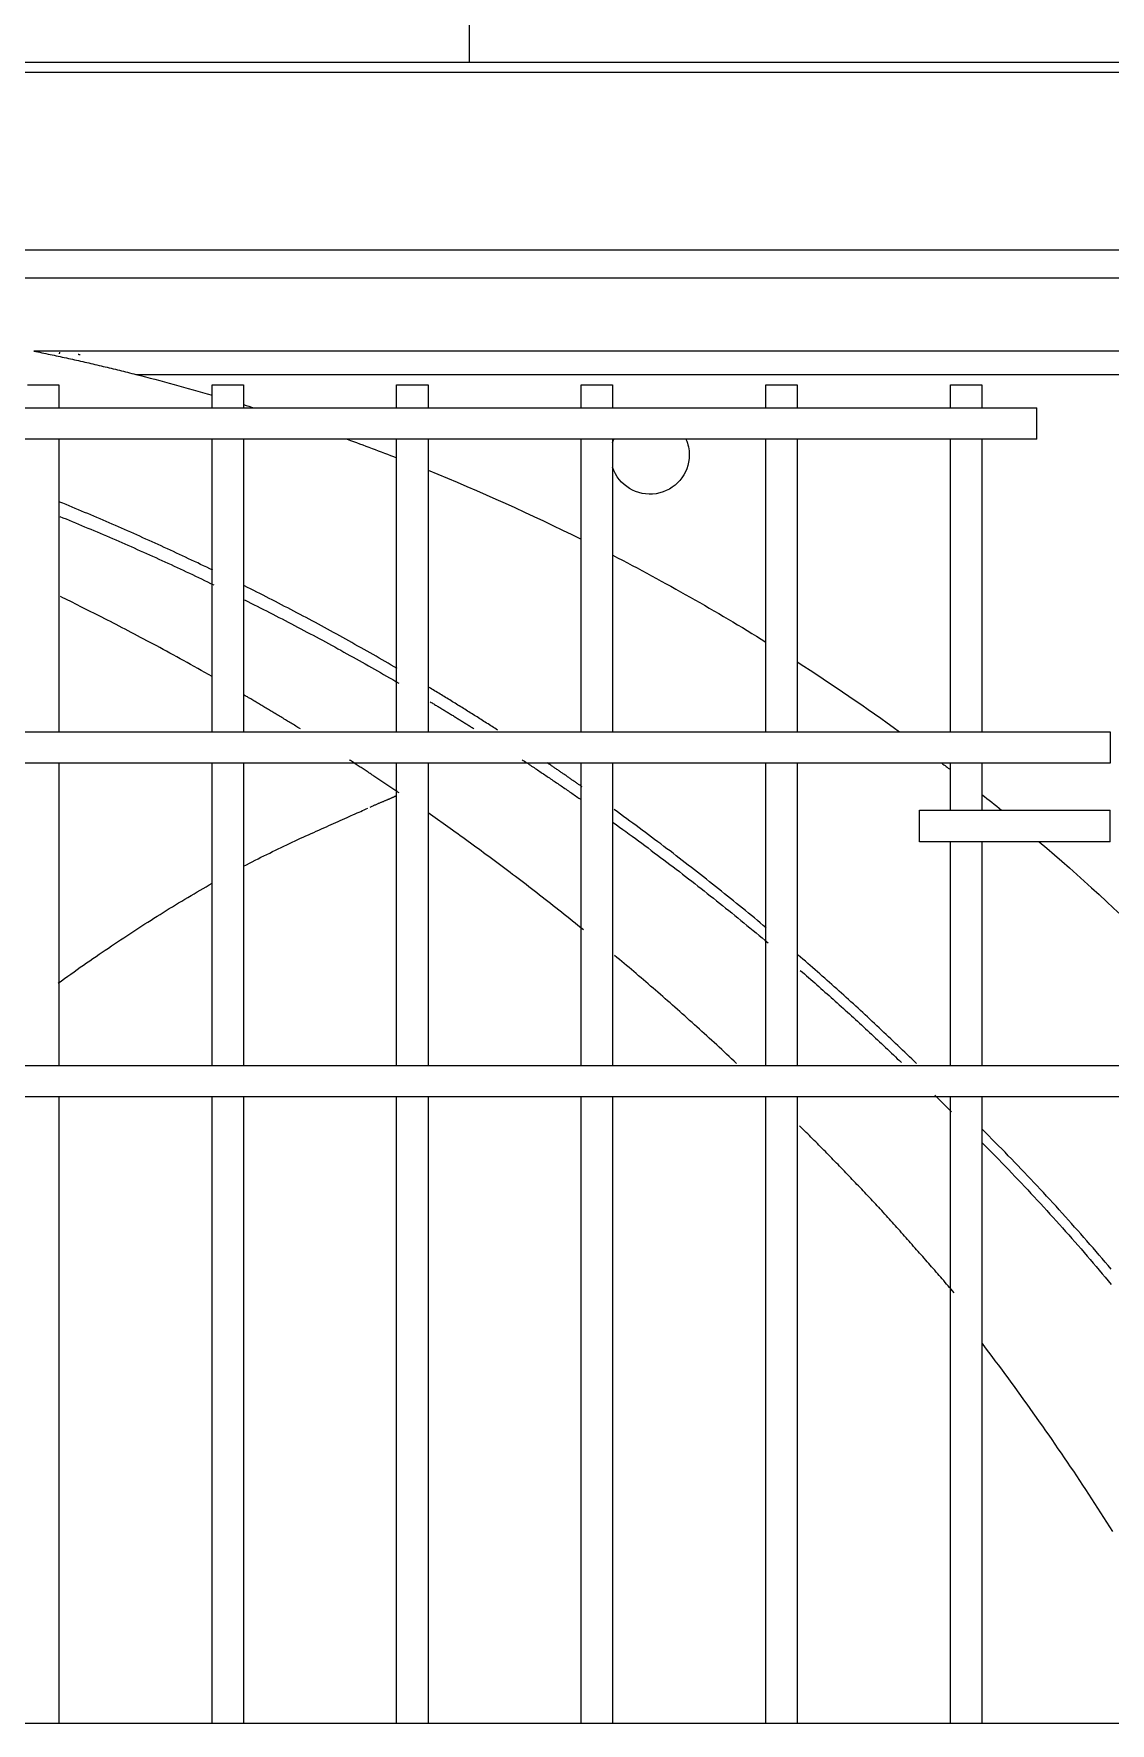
# Model space of a CAD drawing. Header units: millimetres. Extents: x 0 to 504600, y 0 to 118800.
# Drawn here: x 431508.8 to 431645.8, y 46228.6 to 46443.7 of the extents above; entities that cross this region are included whole.
import ezdxf

# ---------------------------------------------------------------- set-up
doc = ezdxf.new("R2010")
doc.units = ezdxf.units.MM
doc.header["$LTSCALE"] = 200
doc.layers.add('LG-AIRCON', color=240, linetype='Continuous')
doc.layers.add('LG-RLRG', color=3, linetype='Continuous')

# ---------------------------------------------------------------- blocks, each defined once
blk = doc.blocks.new('UXC')
at = {"layer": 'LG-AIRCON', "color": 0}
for p, q in [((429.3, 211.5), (1174.82, 211.5)), ((956.81, 131.76), (956.81, 211.5)), ((976.31, 211.5), (976.31, 131.76)), ((980.31, 131.76), (980.31, 211.5)), ((999.81, 211.5), (999.81, 131.76)), ((1003.81, 131.76), (1003.81, 211.5)), ((1023.31, 211.5), (1023.31, 131.76)), ((1027.31, 131.76), (1027.31, 211.5)), ((1046.81, 211.5), (1046.81, 131.76)), ((1050.81, 131.76), (1050.81, 211.5)), ((1070.31, 211.5), (1070.31, 131.76)), ((1074.31, 131.76), (1074.31, 211.5)), ((1174.82, 131.75), (429.3, 131.75)), ((429.3, 127.75), (1174.82, 127.75)), ((956.81, 89.26), (956.81, 127.76)), ((976.31, 127.76), (976.31, 89.26)), ((980.31, 89.26), (980.31, 127.76)), ((999.81, 127.76), (999.81, 89.26)), ((1003.81, 89.26), (1003.81, 127.76)), ((1023.31, 127.76), (1023.31, 89.26)), ((1027.31, 89.26), (1027.31, 127.76)), ((1046.81, 127.76), (1046.81, 89.26)), ((1050.81, 89.26), (1050.81, 127.76)), ((1070.31, 127.76), (1070.31, 99.26)), ((1074.31, 99.26), (1074.31, 127.76)), ((1066.36, 99.25), (1066.36, 95.25)), ((1090.65, 99.25), (1066.36, 99.25)), ((1090.65, 99.25), (1090.65, 95.25)), ((1066.36, 95.25), (1090.65, 95.25)), ((1070.31, 95.25), (1070.31, 89.26)), ((1074.31, 89.26), (1074.31, 95.25)), ((1090.65, 89.25), (513.47, 89.25)), ((1090.65, 85.25), (1090.65, 89.25)), ((513.47, 85.25), (1090.65, 85.25)), ((956.81, 48), (956.81, 85.26)), ((976.31, 85.26), (976.31, 48)), ((980.31, 48), (980.31, 85.26)), ((999.81, 85.26), (999.81, 48)), ((1003.81, 48), (1003.81, 85.26)), ((1023.31, 85.26), (1023.31, 48)), ((1027.31, 48), (1027.31, 85.26)), ((1046.81, 85.26), (1046.81, 48)), ((1050.81, 48), (1050.81, 85.26)), ((1070.31, 85.26), (1070.31, 48)), ((1074.31, 48), (1074.31, 85.26)), ((1081.32, 48), (522.8, 48)), ((1081.32, 48), (1081.32, 46)), ((1081.32, 46), (1081.32, 44)), ((522.8, 44), (1081.32, 44)), ((956.81, 41.09), (956.81, 44.01)), ((976.31, 44.01), (976.31, 41.09)), ((980.31, 41.09), (980.31, 44.01)), ((999.81, 44.01), (999.81, 41.09)), ((1003.81, 41.09), (1003.81, 44.01)), ((1023.31, 44.01), (1023.31, 41.09)), ((1027.31, 41.09), (1027.31, 44.01)), ((1046.81, 44.01), (1046.81, 41.09)), ((1050.81, 41.09), (1050.81, 44.01)), ((1070.31, 44.01), (1070.31, 41.09)), ((1074.31, 41.09), (1074.31, 44.01)), ((952.81, 41.09), (956.81, 41.09)), ((976.31, 41.09), (980.31, 41.09)), ((999.81, 41.09), (1003.81, 41.09)), ((1023.31, 41.09), (1027.31, 41.09)), ((1046.81, 41.09), (1050.81, 41.09)), ((1070.31, 41.09), (1074.31, 41.09)), ((966.6, 39.74), (1107.18, 39.74)), ((1107.18, 36.77), (953.62, 36.77)), ((493.03, 27.46), (1111.03, 27.46)), ((1111.03, 23.93), (493.03, 23.93)), ((1168.46, 1.3), (391.35, 1.3)), ((391.35, 0), (1168.46, 0))]:
    blk.add_line(p, q, dxfattribs=at)
for points in [[(1074.33, 163.16), (1074.74, 163.7), (1075.15, 164.24), (1075.56, 164.79), (1075.97, 165.34), (1076.38, 165.88), (1076.79, 166.43), (1077.2, 166.98), (1077.6, 167.53), (1078.01, 168.08), (1078.41, 168.64), (1078.82, 169.19), (1079.22, 169.75), (1079.62, 170.31), (1080.02, 170.87), (1080.42, 171.43), (1080.82, 171.99), (1081.22, 172.56), (1081.62, 173.12), (1082.02, 173.69), (1082.42, 174.25), (1082.82, 174.82), (1083.21, 175.39), (1083.61, 175.97), (1084, 176.54), (1084.39, 177.11), (1084.79, 177.69), (1085.18, 178.27), (1085.57, 178.84), (1085.96, 179.42), (1086.35, 180.01), (1086.74, 180.59), (1087.12, 181.17), (1087.51, 181.76), (1087.9, 182.34), (1088.28, 182.93), (1088.66, 183.52), (1089.05, 184.11), (1089.43, 184.7), (1089.81, 185.29), (1090.19, 185.89), (1090.57, 186.48), (1090.95, 187.08)], [(1074.37, 137.61), (1074.79, 138.03), (1075.21, 138.45), (1075.62, 138.88), (1076.04, 139.3), (1076.46, 139.73), (1076.87, 140.15), (1077.29, 140.58), (1077.7, 141.01), (1078.11, 141.44), (1078.52, 141.87), (1078.93, 142.3), (1079.34, 142.73), (1079.75, 143.17), (1080.16, 143.6), (1080.56, 144.03), (1080.97, 144.47), (1081.37, 144.91), (1081.78, 145.34), (1082.18, 145.78), (1082.58, 146.22), (1082.98, 146.66), (1083.38, 147.1), (1083.78, 147.54), (1084.18, 147.99), (1084.58, 148.43), (1084.97, 148.87), (1085.37, 149.32), (1085.76, 149.77), (1086.15, 150.21), (1086.55, 150.66), (1086.94, 151.11), (1087.33, 151.56), (1087.71, 152.01), (1088.1, 152.46), (1088.49, 152.91), (1088.87, 153.36), (1089.26, 153.81), (1089.64, 154.26), (1090.02, 154.72), (1090.4, 155.17), (1090.78, 155.63)], [(1090.76, 153.67), (1090.38, 153.22), (1090, 152.77), (1089.62, 152.32), (1089.23, 151.88), (1088.85, 151.43), (1088.46, 150.98), (1088.07, 150.54), (1087.69, 150.09), (1087.3, 149.65), (1086.91, 149.2), (1086.52, 148.76), (1086.12, 148.32), (1085.73, 147.88), (1085.34, 147.44), (1084.94, 147), (1084.55, 146.56), (1084.15, 146.12), (1083.75, 145.68), (1083.35, 145.25), (1082.95, 144.81), (1082.55, 144.38), (1082.15, 143.94), (1081.75, 143.51), (1081.34, 143.08), (1080.94, 142.65), (1080.53, 142.22), (1080.13, 141.79), (1079.72, 141.36), (1079.31, 140.93), (1078.9, 140.5), (1078.5, 140.08), (1078.08, 139.65), (1077.67, 139.23), (1077.26, 138.8), (1076.85, 138.38), (1076.43, 137.96), (1076.02, 137.54), (1075.6, 137.12), (1075.18, 136.7), (1074.77, 136.28), (1074.35, 135.87)], [(1070.77, 156.69), (1070.58, 156.46), (1070.39, 156.24), (1070.2, 156.02), (1070.01, 155.8), (1069.82, 155.58), (1069.64, 155.36), (1069.45, 155.14), (1069.26, 154.92), (1069.07, 154.7), (1068.88, 154.48), (1068.69, 154.27), (1068.5, 154.05), (1068.31, 153.83), (1068.12, 153.61), (1067.92, 153.39), (1067.73, 153.17), (1067.54, 152.95), (1067.35, 152.74), (1067.16, 152.52), (1066.97, 152.3), (1066.78, 152.08), (1066.59, 151.86), (1066.39, 151.65), (1066.2, 151.43), (1066.01, 151.21), (1065.82, 150.99), (1065.62, 150.78), (1065.43, 150.56), (1065.24, 150.34), (1065.05, 150.12), (1064.85, 149.91), (1064.66, 149.69), (1064.47, 149.47), (1064.28, 149.26), (1064.08, 149.04), (1063.89, 148.82), (1063.7, 148.61), (1063.5, 148.39), (1063.31, 148.17), (1063.12, 147.96), (1062.92, 147.74), (1062.73, 147.53), (1062.54, 147.31), (1062.34, 147.09), (1062.15, 146.88), (1061.95, 146.66), (1061.76, 146.44), (1061.57, 146.23), (1061.37, 146.01), (1061.18, 145.8)], [(1061.2, 145.81), (1061, 145.6), (1060.8, 145.39), (1060.6, 145.18), (1060.4, 144.97), (1060.2, 144.76), (1060, 144.55), (1059.8, 144.34), (1059.6, 144.13), (1059.4, 143.92), (1059.21, 143.71), (1059.01, 143.51), (1058.81, 143.3), (1058.61, 143.09), (1058.41, 142.88), (1058.21, 142.67), (1058.01, 142.46), (1057.81, 142.25), (1057.61, 142.04), (1057.41, 141.83), (1057.21, 141.62), (1057.01, 141.41), (1056.81, 141.21), (1056.61, 141), (1056.4, 140.79), (1056.2, 140.58), (1056, 140.37), (1055.8, 140.17), (1055.6, 139.96), (1055.4, 139.75), (1055.2, 139.54), (1054.99, 139.34), (1054.79, 139.13), (1054.59, 138.92), (1054.39, 138.72), (1054.18, 138.51), (1053.98, 138.3), (1053.78, 138.1), (1053.57, 137.89), (1053.37, 137.69), (1053.16, 137.48), (1052.96, 137.28), (1052.76, 137.07), (1052.55, 136.87), (1052.35, 136.66), (1052.14, 136.46), (1051.94, 136.26), (1051.73, 136.05), (1051.53, 135.85), (1051.32, 135.64), (1051.11, 135.44)], [(1061.18, 145.8), (1061.18, 145.8), (1061.18, 145.8), (1061.18, 145.8), (1061.18, 145.8), (1061.18, 145.8), (1061.18, 145.8), (1061.18, 145.8), (1061.18, 145.8), (1061.18, 145.8), (1061.18, 145.8), (1061.18, 145.8), (1061.18, 145.8), (1061.18, 145.8), (1061.19, 145.8), (1061.19, 145.8), (1061.19, 145.8), (1061.19, 145.8), (1061.19, 145.8), (1061.19, 145.8), (1061.19, 145.8), (1061.19, 145.8), (1061.19, 145.8), (1061.19, 145.8), (1061.19, 145.8), (1061.19, 145.81), (1061.19, 145.81), (1061.19, 145.81), (1061.19, 145.81), (1061.19, 145.81), (1061.19, 145.81), (1061.19, 145.81), (1061.19, 145.81), (1061.19, 145.81), (1061.19, 145.81), (1061.19, 145.81), (1061.19, 145.81), (1061.19, 145.81), (1061.19, 145.81), (1061.19, 145.81), (1061.19, 145.81), (1061.19, 145.81), (1061.19, 145.81), (1061.2, 145.81), (1061.2, 145.81), (1061.2, 145.81), (1061.2, 145.81), (1061.2, 145.81), (1061.2, 145.81), (1061.2, 145.81), (1061.2, 145.81)], [(1068.32, 131.53), (1068.36, 131.57), (1068.41, 131.61), (1068.45, 131.65), (1068.49, 131.69), (1068.53, 131.74), (1068.58, 131.78), (1068.62, 131.82), (1068.66, 131.86), (1068.7, 131.9), (1068.74, 131.95), (1068.79, 131.99), (1068.83, 132.03), (1068.87, 132.07), (1068.91, 132.12), (1068.96, 132.16), (1069, 132.2), (1069.04, 132.24), (1069.08, 132.28), (1069.12, 132.33), (1069.17, 132.37), (1069.21, 132.41), (1069.25, 132.45), (1069.29, 132.5), (1069.34, 132.54), (1069.38, 132.58), (1069.42, 132.62), (1069.46, 132.66), (1069.5, 132.71), (1069.55, 132.75), (1069.59, 132.79), (1069.63, 132.83), (1069.67, 132.88), (1069.71, 132.92), (1069.76, 132.96), (1069.8, 133), (1069.84, 133.05), (1069.88, 133.09), (1069.92, 133.13), (1069.97, 133.17), (1070.01, 133.22), (1070.05, 133.26), (1070.09, 133.3), (1070.14, 133.34), (1070.18, 133.38), (1070.22, 133.43), (1070.26, 133.47), (1070.3, 133.51), (1070.35, 133.55), (1070.39, 133.6), (1070.43, 133.64)], [(1043.08, 127.49), (1042.77, 127.19), (1042.45, 126.89), (1042.13, 126.6), (1041.82, 126.3), (1041.5, 126.01), (1041.19, 125.72), (1040.87, 125.42), (1040.56, 125.13), (1040.24, 124.84), (1039.93, 124.56), (1039.61, 124.27), (1039.3, 123.98), (1038.98, 123.69), (1038.67, 123.41), (1038.36, 123.13), (1038.04, 122.84), (1037.73, 122.56), (1037.42, 122.28), (1037.11, 122), (1036.79, 121.72), (1036.48, 121.44), (1036.17, 121.16), (1035.86, 120.88), (1035.55, 120.61), (1035.24, 120.33), (1034.93, 120.06), (1034.62, 119.78), (1034.31, 119.51), (1034, 119.24), (1033.69, 118.97), (1033.38, 118.7), (1033.07, 118.43), (1032.76, 118.16), (1032.45, 117.9), (1032.14, 117.63), (1031.84, 117.36), (1031.53, 117.1), (1031.22, 116.84), (1030.92, 116.57), (1030.61, 116.31), (1030.3, 116.05), (1030, 115.79), (1029.69, 115.53), (1029.39, 115.27), (1029.08, 115.01), (1028.78, 114.76), (1028.47, 114.5), (1028.17, 114.25), (1027.86, 113.99), (1027.56, 113.74)], [(1065.98, 127.49), (1065.69, 127.2), (1065.39, 126.92), (1065.1, 126.63), (1064.8, 126.35), (1064.51, 126.06), (1064.21, 125.78), (1063.92, 125.5), (1063.62, 125.21), (1063.33, 124.93), (1063.03, 124.65), (1062.73, 124.37), (1062.44, 124.09), (1062.14, 123.81), (1061.84, 123.53), (1061.55, 123.24), (1061.25, 122.97), (1060.95, 122.69), (1060.65, 122.41), (1060.35, 122.13), (1060.05, 121.85), (1059.75, 121.57), (1059.45, 121.29), (1059.15, 121.02), (1058.85, 120.74), (1058.55, 120.46), (1058.25, 120.19), (1057.95, 119.91), (1057.64, 119.64), (1057.34, 119.36), (1057.04, 119.09), (1056.74, 118.81), (1056.43, 118.54), (1056.13, 118.27), (1055.83, 117.99), (1055.52, 117.72), (1055.22, 117.45), (1054.91, 117.18), (1054.61, 116.91), (1054.3, 116.63), (1054, 116.36), (1053.69, 116.09), (1053.39, 115.82), (1053.08, 115.55), (1052.77, 115.28), (1052.46, 115.01), (1052.16, 114.75), (1051.85, 114.48), (1051.54, 114.21), (1051.23, 113.94), (1050.92, 113.68)], [(1051.2, 115.64), (1051.47, 115.87), (1051.73, 116.09), (1051.99, 116.32), (1052.25, 116.55), (1052.52, 116.78), (1052.78, 117.01), (1053.04, 117.24), (1053.3, 117.47), (1053.56, 117.7), (1053.82, 117.93), (1054.08, 118.16), (1054.34, 118.39), (1054.6, 118.62), (1054.86, 118.85), (1055.12, 119.09), (1055.38, 119.32), (1055.64, 119.55), (1055.9, 119.78), (1056.16, 120.01), (1056.42, 120.25), (1056.68, 120.48), (1056.93, 120.71), (1057.19, 120.95), (1057.45, 121.18), (1057.71, 121.42), (1057.96, 121.65), (1058.22, 121.89), (1058.48, 122.12), (1058.73, 122.36), (1058.99, 122.59), (1059.24, 122.83), (1059.5, 123.06), (1059.75, 123.3), (1060.01, 123.54), (1060.26, 123.77), (1060.52, 124.01), (1060.77, 124.25), (1061.03, 124.49), (1061.28, 124.72), (1061.53, 124.96), (1061.79, 125.2), (1062.04, 125.44), (1062.29, 125.68), (1062.55, 125.92), (1062.8, 126.16), (1063.05, 126.4), (1063.3, 126.64), (1063.55, 126.88), (1063.81, 127.12), (1064.06, 127.36)], [(956.74, 117.25), (957.14, 116.96), (957.53, 116.67), (957.94, 116.38), (958.34, 116.1), (958.74, 115.81), (959.14, 115.53), (959.54, 115.24), (959.95, 114.96), (960.34, 114.68), (960.74, 114.41), (961.14, 114.13), (961.54, 113.86), (961.93, 113.59), (962.32, 113.32), (962.72, 113.05), (963.11, 112.79), (963.5, 112.52), (963.89, 112.26), (964.28, 112), (964.67, 111.74), (965.06, 111.48), (965.45, 111.23), (965.83, 110.97), (966.22, 110.72), (966.61, 110.47), (966.99, 110.22), (967.38, 109.97), (967.76, 109.72), (968.15, 109.48), (968.54, 109.23), (968.92, 108.99), (969.31, 108.74), (969.7, 108.5), (970.09, 108.26), (970.48, 108.01), (970.87, 107.77), (971.27, 107.53), (971.66, 107.29), (972.06, 107.05), (972.45, 106.81), (972.85, 106.57), (973.24, 106.34), (973.64, 106.11), (974.03, 105.88), (974.42, 105.65), (974.81, 105.42), (975.2, 105.2), (975.58, 104.98), (975.96, 104.76), (976.34, 104.55)], [(1027.38, 96.8), (1027.78, 97.09), (1028.19, 97.38), (1028.59, 97.68), (1029, 97.97), (1029.4, 98.27), (1029.8, 98.56), (1030.2, 98.86), (1030.61, 99.15), (1031.01, 99.45), (1031.41, 99.75), (1031.81, 100.05), (1032.21, 100.35), (1032.61, 100.65), (1033.01, 100.95), (1033.41, 101.25), (1033.81, 101.55), (1034.21, 101.85), (1034.6, 102.15), (1035, 102.46), (1035.4, 102.76), (1035.8, 103.06), (1036.19, 103.37), (1036.59, 103.67), (1036.98, 103.98), (1037.38, 104.29), (1037.77, 104.59), (1038.17, 104.9), (1038.56, 105.21), (1038.95, 105.52), (1039.34, 105.83), (1039.74, 106.14), (1040.13, 106.45), (1040.52, 106.76), (1040.91, 107.07), (1041.3, 107.38), (1041.69, 107.7), (1042.08, 108.01), (1042.47, 108.32), (1042.86, 108.64), (1043.24, 108.95), (1043.63, 109.27), (1044.02, 109.59), (1044.4, 109.9), (1044.79, 110.22), (1045.18, 110.54), (1045.56, 110.86), (1045.94, 111.18), (1046.33, 111.49), (1046.71, 111.81), (1047.09, 112.14)], [(1023.6, 110.48), (1023.25, 110.2), (1022.89, 109.91), (1022.54, 109.63), (1022.19, 109.35), (1021.84, 109.07), (1021.49, 108.79), (1021.14, 108.51), (1020.79, 108.23), (1020.44, 107.95), (1020.09, 107.68), (1019.74, 107.4), (1019.39, 107.13), (1019.05, 106.86), (1018.7, 106.59), (1018.35, 106.32), (1018.01, 106.05), (1017.66, 105.78), (1017.32, 105.51), (1016.98, 105.25), (1016.63, 104.99), (1016.29, 104.72), (1015.95, 104.46), (1015.61, 104.2), (1015.27, 103.94), (1014.92, 103.68), (1014.58, 103.42), (1014.25, 103.17), (1013.91, 102.91), (1013.57, 102.66), (1013.23, 102.4), (1012.89, 102.15), (1012.56, 101.9), (1012.22, 101.65), (1011.89, 101.4), (1011.55, 101.15), (1011.22, 100.91), (1010.88, 100.66), (1010.55, 100.41), (1010.22, 100.17), (1009.89, 99.93), (1009.56, 99.69), (1009.22, 99.45), (1008.9, 99.21), (1008.57, 98.97), (1008.24, 98.73), (1007.91, 98.49), (1007.58, 98.26), (1007.26, 98.02), (1006.93, 97.79), (1003.81, 95.56)], [(1046.86, 110.22), (1046.48, 109.9), (1046.1, 109.59), (1045.73, 109.28), (1045.35, 108.96), (1044.97, 108.65), (1044.59, 108.34), (1044.22, 108.03), (1043.84, 107.72), (1043.46, 107.41), (1043.08, 107.1), (1042.7, 106.79), (1042.32, 106.48), (1041.94, 106.18), (1041.55, 105.87), (1041.17, 105.56), (1040.79, 105.26), (1040.41, 104.95), (1040.02, 104.65), (1039.64, 104.34), (1039.25, 104.04), (1038.87, 103.73), (1038.48, 103.43), (1038.1, 103.13), (1037.71, 102.83), (1037.33, 102.53), (1036.94, 102.23), (1036.55, 101.93), (1036.16, 101.63), (1035.77, 101.33), (1035.39, 101.03), (1035, 100.73), (1034.61, 100.43), (1034.22, 100.14), (1033.83, 99.84), (1033.43, 99.54), (1033.04, 99.25), (1032.65, 98.95), (1032.26, 98.66), (1031.86, 98.37), (1031.47, 98.07), (1031.08, 97.78), (1030.68, 97.49), (1030.29, 97.2), (1029.89, 96.91), (1029.5, 96.62), (1029.1, 96.33), (1028.7, 96.04), (1028.31, 95.75), (1027.91, 95.46), (1027.51, 95.17)], [(980.31, 102.38), (980.68, 102.19), (981.06, 101.99), (981.43, 101.8), (981.8, 101.61), (982.17, 101.42), (982.54, 101.24), (982.91, 101.05), (983.28, 100.87), (983.65, 100.69), (984.02, 100.51), (984.38, 100.33), (984.74, 100.16), (985.1, 99.98), (985.46, 99.81), (985.81, 99.64), (986.17, 99.48), (986.52, 99.31), (986.88, 99.15), (987.23, 98.99), (987.57, 98.82), (987.92, 98.67), (988.25, 98.51), (988.59, 98.36), (988.92, 98.21), (989.25, 98.06), (989.58, 97.91), (989.91, 97.76), (990.24, 97.62), (990.55, 97.48), (990.86, 97.34), (991.16, 97.2), (991.47, 97.06), (991.78, 96.93), (992.08, 96.79), (992.37, 96.66), (992.64, 96.54), (992.92, 96.42), (993.21, 96.29), (993.49, 96.16), (993.77, 96.04), (994.01, 95.93), (994.25, 95.83), (994.51, 95.71), (994.78, 95.59), (995.02, 95.48), (995.24, 95.39), (995.45, 95.29), (995.68, 95.19), (995.91, 95.08), (996.13, 94.98)], [(996.46, 94.84), (996.54, 94.8), (996.63, 94.76), (996.71, 94.72), (996.8, 94.68), (996.88, 94.65), (996.96, 94.61), (997.05, 94.57), (997.13, 94.54), (997.21, 94.5), (997.29, 94.47), (997.37, 94.43), (997.45, 94.4), (997.52, 94.36), (997.6, 94.33), (997.68, 94.29), (997.75, 94.26), (997.83, 94.23), (997.9, 94.2), (997.98, 94.17), (998.05, 94.14), (998.12, 94.11), (998.19, 94.08), (998.27, 94.05), (998.34, 94.02), (998.41, 93.99), (998.47, 93.96), (998.54, 93.93), (998.61, 93.9), (998.68, 93.88), (998.74, 93.85), (998.81, 93.82), (998.87, 93.8), (998.93, 93.77), (998.99, 93.75), (999.06, 93.72), (999.12, 93.69), (999.17, 93.67), (999.23, 93.64), (999.29, 93.62), (999.34, 93.59), (999.4, 93.57), (999.45, 93.54), (999.5, 93.52), (999.55, 93.49), (999.6, 93.47), (999.65, 93.45), (999.7, 93.42), (999.75, 93.4), (999.8, 93.38), (999.84, 93.35)], [(1000.11, 93.04), (999.98, 92.95), (999.86, 92.86), (999.73, 92.78), (999.6, 92.69), (999.47, 92.6), (999.34, 92.52), (999.21, 92.43), (999.08, 92.34), (998.96, 92.26), (998.83, 92.17), (998.7, 92.08), (998.57, 92), (998.45, 91.91), (998.32, 91.83), (998.19, 91.74), (998.06, 91.66), (997.94, 91.57), (997.81, 91.49), (997.68, 91.4), (997.56, 91.32), (997.43, 91.23), (997.3, 91.15), (997.18, 91.06), (997.05, 90.98), (996.92, 90.9), (996.8, 90.81), (996.67, 90.73), (996.55, 90.65), (996.42, 90.56), (996.29, 90.48), (996.17, 90.4), (996.04, 90.31), (995.92, 90.23), (995.79, 90.15), (995.67, 90.07), (995.54, 89.99), (995.42, 89.9), (995.29, 89.82), (995.17, 89.74), (995.05, 89.66), (994.92, 89.58), (994.8, 89.5), (994.67, 89.42), (994.55, 89.34), (994.43, 89.25), (994.3, 89.17), (994.18, 89.09), (994.06, 89.01), (993.93, 88.93), (993.81, 88.85)], [(1015.78, 88.81), (1015.93, 88.91), (1016.08, 89.01), (1016.24, 89.11), (1016.39, 89.21), (1016.54, 89.31), (1016.69, 89.41), (1016.84, 89.51), (1016.99, 89.61), (1017.14, 89.71), (1017.3, 89.81), (1017.45, 89.91), (1017.6, 90.01), (1017.75, 90.11), (1017.9, 90.21), (1018.05, 90.32), (1018.2, 90.42), (1018.35, 90.52), (1018.51, 90.62), (1018.66, 90.72), (1018.81, 90.82), (1018.96, 90.93), (1019.11, 91.03), (1019.26, 91.13), (1019.41, 91.23), (1019.56, 91.33), (1019.71, 91.44), (1019.86, 91.54), (1020.01, 91.64), (1020.16, 91.74), (1020.31, 91.85), (1020.47, 91.95), (1020.62, 92.05), (1020.77, 92.15), (1020.92, 92.26), (1021.07, 92.36), (1021.22, 92.46), (1021.37, 92.57), (1021.52, 92.67), (1021.67, 92.77), (1021.82, 92.88), (1021.97, 92.98), (1022.12, 93.08), (1022.27, 93.19), (1022.42, 93.29), (1022.57, 93.4), (1022.71, 93.5), (1022.86, 93.6), (1023.01, 93.71), (1023.16, 93.81), (1023.31, 93.92)], [(1023.41, 92.26), (1023.32, 92.2), (1023.24, 92.13), (1023.15, 92.07), (1023.06, 92.01), (1022.97, 91.95), (1022.88, 91.89), (1022.79, 91.83), (1022.71, 91.76), (1022.62, 91.7), (1022.53, 91.64), (1022.44, 91.58), (1022.35, 91.52), (1022.26, 91.46), (1022.17, 91.4), (1022.09, 91.33), (1022, 91.27), (1021.91, 91.21), (1021.82, 91.15), (1021.73, 91.09), (1021.64, 91.03), (1021.55, 90.97), (1021.47, 90.91), (1021.38, 90.84), (1021.29, 90.78), (1021.2, 90.72), (1021.11, 90.66), (1021.02, 90.6), (1020.93, 90.54), (1020.84, 90.48), (1020.75, 90.42), (1020.67, 90.36), (1020.58, 90.29), (1020.49, 90.23), (1020.4, 90.17), (1020.31, 90.11), (1020.22, 90.05), (1020.13, 89.99), (1020.04, 89.93), (1019.95, 89.87), (1019.86, 89.81), (1019.77, 89.75), (1019.69, 89.69), (1019.6, 89.63), (1019.51, 89.57), (1019.42, 89.5), (1019.33, 89.44), (1019.24, 89.38), (1019.15, 89.32), (1019.06, 89.26), (1018.97, 89.2)], [(987.55, 84.89), (987.4, 84.8), (987.25, 84.71), (987.11, 84.61), (986.96, 84.52), (986.81, 84.43), (986.66, 84.34), (986.52, 84.25), (986.37, 84.16), (986.22, 84.07), (986.08, 83.98), (985.93, 83.89), (985.78, 83.8), (985.64, 83.71), (985.49, 83.63), (985.35, 83.54), (985.2, 83.45), (985.06, 83.36), (984.91, 83.27), (984.77, 83.18), (984.62, 83.1), (984.48, 83.01), (984.34, 82.92), (984.19, 82.84), (984.05, 82.75), (983.91, 82.66), (983.76, 82.58), (983.62, 82.49), (983.48, 82.41), (983.34, 82.32), (983.19, 82.24), (983.05, 82.15), (982.91, 82.07), (982.77, 81.98), (982.63, 81.9), (982.49, 81.81), (982.35, 81.73), (982.21, 81.65), (982.07, 81.56), (981.93, 81.48), (981.79, 81.4), (981.65, 81.32), (981.51, 81.23), (981.37, 81.15), (981.23, 81.07), (981.09, 80.99), (980.95, 80.91), (980.82, 80.82), (980.68, 80.74), (980.54, 80.66), (980.4, 80.58)], [(1012.66, 85.03), (1012.49, 84.92), (1012.31, 84.81), (1012.14, 84.7), (1011.97, 84.59), (1011.79, 84.48), (1011.62, 84.37), (1011.45, 84.26), (1011.27, 84.15), (1011.1, 84.04), (1010.93, 83.93), (1010.75, 83.81), (1010.58, 83.7), (1010.41, 83.59), (1010.23, 83.48), (1010.06, 83.37), (1009.88, 83.27), (1009.71, 83.16), (1009.54, 83.05), (1009.36, 82.94), (1009.19, 82.83), (1009.01, 82.72), (1008.84, 82.61), (1008.67, 82.5), (1008.49, 82.39), (1008.32, 82.28), (1008.14, 82.17), (1007.97, 82.07), (1007.79, 81.96), (1007.62, 81.85), (1007.45, 81.74), (1007.27, 81.63), (1007.1, 81.53), (1006.92, 81.42), (1006.75, 81.31), (1006.57, 81.2), (1006.4, 81.09), (1006.22, 80.99), (1006.05, 80.88), (1005.87, 80.77), (1005.7, 80.67), (1005.52, 80.56), (1005.35, 80.45), (1005.17, 80.35), (1005, 80.24), (1004.82, 80.13), (1004.65, 80.03), (1004.47, 79.92), (1004.3, 79.81), (1004.12, 79.71), (1003.94, 79.6)], [(1004.09, 81.44), (1004.2, 81.51), (1004.32, 81.58), (1004.43, 81.64), (1004.54, 81.71), (1004.65, 81.78), (1004.76, 81.85), (1004.87, 81.91), (1004.98, 81.98), (1005.1, 82.05), (1005.21, 82.12), (1005.32, 82.18), (1005.43, 82.25), (1005.54, 82.32), (1005.65, 82.39), (1005.76, 82.45), (1005.88, 82.52), (1005.99, 82.59), (1006.1, 82.66), (1006.21, 82.73), (1006.32, 82.79), (1006.43, 82.86), (1006.54, 82.93), (1006.65, 83), (1006.76, 83.07), (1006.88, 83.14), (1006.99, 83.2), (1007.1, 83.27), (1007.21, 83.34), (1007.32, 83.41), (1007.43, 83.48), (1007.54, 83.55), (1007.65, 83.62), (1007.76, 83.68), (1007.87, 83.75), (1007.99, 83.82), (1008.1, 83.89), (1008.21, 83.96), (1008.32, 84.03), (1008.43, 84.1), (1008.54, 84.17), (1008.65, 84.23), (1008.76, 84.3), (1008.87, 84.37), (1008.98, 84.44), (1009.09, 84.51), (1009.2, 84.58), (1009.31, 84.65), (1009.43, 84.72), (1009.54, 84.79), (1009.65, 84.86)], [(976.33, 78.23), (975.86, 77.97), (975.4, 77.7), (974.94, 77.45), (974.49, 77.19), (974.03, 76.94), (973.58, 76.69), (973.14, 76.44), (972.69, 76.19), (972.25, 75.95), (971.82, 75.71), (971.38, 75.47), (970.95, 75.23), (970.52, 75), (970.1, 74.77), (969.68, 74.54), (969.26, 74.32), (968.84, 74.1), (968.43, 73.87), (968.02, 73.66), (967.62, 73.44), (967.22, 73.23), (966.82, 73.02), (966.42, 72.81), (966.03, 72.6), (965.64, 72.4), (965.26, 72.2), (964.87, 72), (964.5, 71.8), (964.12, 71.61), (963.75, 71.41), (963.38, 71.22), (963.01, 71.04), (962.65, 70.85), (962.29, 70.67), (961.94, 70.49), (961.58, 70.31), (961.24, 70.13), (960.89, 69.96), (960.55, 69.79), (960.21, 69.62), (959.87, 69.45), (959.54, 69.28), (959.21, 69.12), (958.89, 68.96), (958.57, 68.8), (958.25, 68.64), (957.93, 68.49), (957.62, 68.33), (957.32, 68.18), (957.01, 68.03)], [(980.46, 68.47), (980.86, 68.67), (981.26, 68.87), (981.66, 69.07), (982.06, 69.27), (982.45, 69.47), (982.85, 69.67), (983.25, 69.87), (983.64, 70.08), (984.04, 70.28), (984.44, 70.48), (984.83, 70.69), (985.23, 70.89), (985.62, 71.1), (986.02, 71.3), (986.41, 71.51), (986.81, 71.71), (987.2, 71.92), (987.6, 72.13), (987.99, 72.34), (988.38, 72.55), (988.78, 72.76), (989.17, 72.97), (989.56, 73.18), (989.96, 73.39), (990.35, 73.6), (990.74, 73.81), (991.13, 74.02), (991.52, 74.24), (991.92, 74.45), (992.31, 74.67), (992.7, 74.88), (993.09, 75.1), (993.48, 75.31), (993.87, 75.53), (994.26, 75.75), (994.65, 75.96), (995.04, 76.18), (995.43, 76.4), (995.82, 76.62), (996.21, 76.84), (996.59, 77.06), (996.98, 77.28), (997.37, 77.5), (997.76, 77.72), (998.15, 77.94), (998.53, 78.17), (998.92, 78.39), (999.31, 78.61), (999.69, 78.84), (1000.08, 79.06)], [(999.89, 77.2), (999.51, 76.97), (999.12, 76.75), (998.74, 76.53), (998.36, 76.31), (997.97, 76.09), (997.59, 75.86), (997.2, 75.64), (996.82, 75.42), (996.43, 75.21), (996.05, 74.99), (995.66, 74.77), (995.28, 74.55), (994.89, 74.33), (994.5, 74.12), (994.12, 73.9), (993.73, 73.69), (993.34, 73.47), (992.95, 73.26), (992.57, 73.04), (992.18, 72.83), (991.79, 72.61), (991.4, 72.4), (991.01, 72.19), (990.63, 71.98), (990.24, 71.77), (989.85, 71.56), (989.46, 71.35), (989.07, 71.14), (988.68, 70.93), (988.29, 70.72), (987.9, 70.51), (987.51, 70.31), (987.12, 70.1), (986.73, 69.89), (986.33, 69.69), (985.94, 69.48), (985.55, 69.28), (985.16, 69.07), (984.77, 68.87), (984.37, 68.67), (983.98, 68.46), (983.59, 68.26), (983.19, 68.06), (982.8, 67.86), (982.41, 67.66), (982.01, 67.46), (981.62, 67.26), (981.22, 67.06), (980.83, 66.86), (980.43, 66.67)], [(956.92, 57.83), (957.32, 57.99), (957.72, 58.15), (958.11, 58.32), (958.51, 58.48), (958.91, 58.64), (959.3, 58.81), (959.7, 58.97), (960.09, 59.14), (960.49, 59.31), (960.88, 59.47), (961.28, 59.64), (961.67, 59.81), (962.07, 59.97), (962.46, 60.14), (962.86, 60.31), (963.25, 60.48), (963.65, 60.65), (964.04, 60.82), (964.43, 60.99), (964.83, 61.16), (965.22, 61.33), (965.61, 61.51), (966, 61.68), (966.4, 61.85), (966.79, 62.03), (967.18, 62.2), (967.57, 62.38), (967.96, 62.55), (968.35, 62.73), (968.74, 62.9), (969.14, 63.08), (969.53, 63.26), (969.92, 63.44), (970.31, 63.61), (970.7, 63.79), (971.09, 63.97), (971.47, 64.15), (971.86, 64.33), (972.25, 64.51), (972.64, 64.69), (973.03, 64.88), (973.42, 65.06), (973.81, 65.24), (974.19, 65.42), (974.58, 65.61), (974.97, 65.79), (975.36, 65.98), (975.74, 66.16), (976.13, 66.35), (976.52, 66.53)], [(976.4, 64.68), (976.01, 64.49), (975.63, 64.31), (975.24, 64.12), (974.86, 63.94), (974.48, 63.76), (974.09, 63.57), (973.71, 63.39), (973.32, 63.21), (972.93, 63.03), (972.55, 62.85), (972.16, 62.67), (971.78, 62.49), (971.39, 62.31), (971, 62.13), (970.62, 61.95), (970.23, 61.77), (969.84, 61.59), (969.45, 61.42), (969.07, 61.24), (968.68, 61.06), (968.29, 60.89), (967.9, 60.71), (967.51, 60.54), (967.12, 60.36), (966.73, 60.19), (966.34, 60.02), (965.95, 59.84), (965.56, 59.67), (965.17, 59.5), (964.78, 59.33), (964.39, 59.16), (964, 58.99), (963.61, 58.82), (963.22, 58.65), (962.83, 58.48), (962.44, 58.31), (962.05, 58.14), (961.65, 57.97), (961.26, 57.81), (960.87, 57.64), (960.48, 57.47), (960.08, 57.31), (959.69, 57.14), (959.3, 56.98), (958.9, 56.81), (958.51, 56.65), (958.12, 56.49), (957.72, 56.32), (957.33, 56.16), (956.93, 56)], [(953.62, 36.77), (953.88, 36.82), (954.14, 36.88), (954.39, 36.93), (954.65, 36.98), (954.91, 37.04), (955.17, 37.09), (955.43, 37.15), (955.69, 37.2), (955.94, 37.26), (956.2, 37.31), (956.46, 37.37), (956.72, 37.42), (956.98, 37.48), (957.24, 37.53), (957.5, 37.59), (957.76, 37.65), (958.02, 37.7), (958.28, 37.76), (958.54, 37.82), (958.8, 37.88), (959.06, 37.94), (959.32, 37.99), (959.58, 38.05), (959.84, 38.11), (960.1, 38.17), (960.36, 38.23), (960.62, 38.29), (960.88, 38.35), (961.14, 38.41), (961.4, 38.47), (961.66, 38.53), (961.92, 38.59), (962.18, 38.66), (962.44, 38.72), (962.7, 38.78), (962.96, 38.84), (963.22, 38.9), (963.48, 38.97), (963.74, 39.03), (964, 39.09), (964.26, 39.16), (964.52, 39.22), (964.78, 39.28), (965.04, 39.35), (965.3, 39.41), (965.56, 39.48), (965.82, 39.54), (966.08, 39.61), (966.34, 39.67), (966.6, 39.74)], [(956.89, 36.93), (956.89, 36.94), (956.89, 36.94), (956.89, 36.95), (956.88, 36.95), (956.88, 36.95), (956.88, 36.96), (956.88, 36.96), (956.88, 36.97), (956.88, 36.97), (956.88, 36.97), (956.88, 36.98), (956.88, 36.98), (956.88, 36.99), (956.88, 36.99), (956.88, 36.99), (956.87, 37), (956.87, 37), (956.87, 37.01), (956.87, 37.01), (956.87, 37.01), (956.87, 37.02), (956.87, 37.02), (956.87, 37.02), (956.87, 37.03), (956.87, 37.03), (956.87, 37.04), (956.87, 37.04), (956.86, 37.04), (956.86, 37.05), (956.86, 37.05), (956.86, 37.06), (956.86, 37.06), (956.86, 37.06), (956.86, 37.07), (956.86, 37.07), (956.86, 37.08), (956.86, 37.08), (956.86, 37.08), (956.86, 37.09), (956.85, 37.09), (956.85, 37.1), (956.85, 37.1), (956.85, 37.1), (956.85, 37.11), (956.85, 37.11), (956.85, 37.12), (956.85, 37.12), (956.85, 37.12), (956.85, 37.13), (956.85, 37.13)], [(959.28, 37.17), (959.29, 37.17), (959.29, 37.17), (959.3, 37.17), (959.3, 37.17), (959.31, 37.17), (959.31, 37.17), (959.32, 37.17), (959.32, 37.18), (959.33, 37.18), (959.33, 37.18), (959.34, 37.18), (959.34, 37.18), (959.34, 37.18), (959.35, 37.18), (959.35, 37.18), (959.36, 37.18), (959.36, 37.19), (959.37, 37.19), (959.37, 37.19), (959.38, 37.19), (959.38, 37.19), (959.39, 37.19), (959.39, 37.19), (959.4, 37.19), (959.4, 37.19), (959.4, 37.19), (959.41, 37.2), (959.41, 37.2), (959.42, 37.2), (959.42, 37.2), (959.43, 37.2), (959.43, 37.2), (959.44, 37.2), (959.44, 37.2), (959.45, 37.2), (959.45, 37.2), (959.46, 37.21), (959.46, 37.21), (959.47, 37.21), (959.47, 37.21), (959.47, 37.21), (959.48, 37.21), (959.48, 37.21), (959.49, 37.21), (959.49, 37.21), (959.5, 37.22), (959.5, 37.22), (959.51, 37.22), (959.51, 37.22), (959.52, 37.22)]]:
    blk.add_lwpolyline(points, dxfattribs=at)
for centre, radius, start, end in [((896.56, 316), 285, 310.4899, 318.6605), ((896.56, 316), 285, 308.5861, 309.2361), ((896.56, 316), 285, 307.2873, 307.5643), ((896.56, 316), 285, 302.768, 305.9399), ((896.56, 316), 285, 297.3088, 301.8161), ((896.56, 316), 285, 292.1064, 296.4066), ((1032.06, 50), 5, 0, 161.8089), ((896.56, 316), 285, 289.89, 291.2409), ((1032.06, 50), 5, 336.4257, 0), ((1032.06, 50), 5, 198.1911, 203.5688), ((896.56, 316), 285, 287.0899, 287.3729), ((896.56, 316), 285, 284.2259, 286.2505)]:
    blk.add_arc(centre, radius, start, end, dxfattribs=at)
blk = doc.blocks.new('UXB+UXC')
at = {"layer": 'LG-AIRCON', "color": 0}
blk.add_blockref('UXC', (0, 0), dxfattribs=at)

msp = doc.modelspace()

# ---------------------------------------------------------------- linework, layer by layer
at = {"layer": 'LG-RLRG'}
msp.add_line((431564.22, 46973.42), (431564.22, 46440.12), dxfattribs=at)

# ---------------------------------------------------------------- block references
at = {"layer": 'LG-AIRCON', "color": 142, "xscale": -1, "rotation": 180}
msp.add_blockref('UXB+UXC', (430555.17, 46440.12), dxfattribs=at)

doc.saveas('drawing.dxf')
